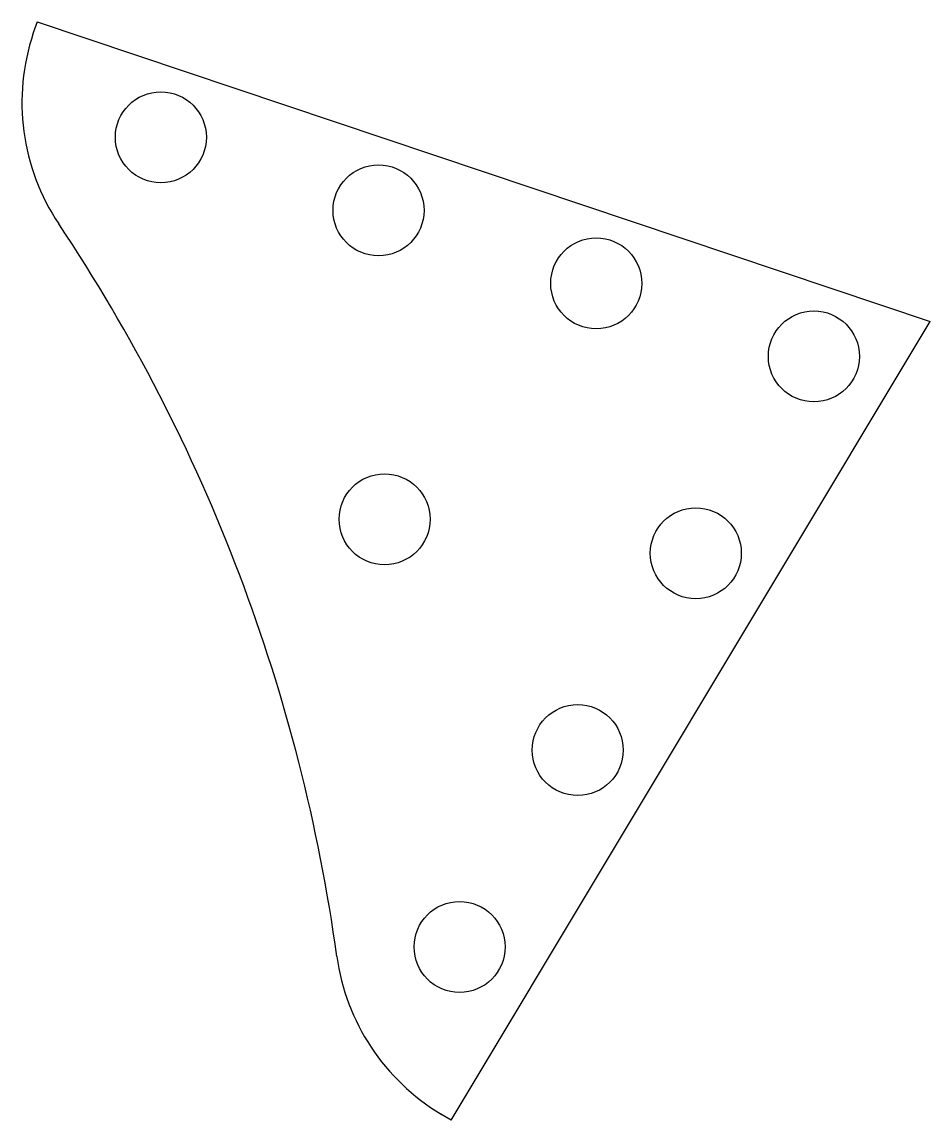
# Model space of a CAD drawing. Extents: x 104.35 to 105.91, y -1.54 to 0.34.
import ezdxf

# ---------------------------------------------------------------- set-up
doc = ezdxf.new("R2010")
doc.units = 0
doc.layers.add('STATION_7', color=7, linetype='CONTINUOUS')

msp = doc.modelspace()

# ---------------------------------------------------------------- linework, layer by layer
at = {"layer": 'STATION_7', "color": 0, "linetype": 'CONTINUOUS'}
for p, q in [((104.3774, 0.3434), (104.371, 0.3245)), ((104.3774, 0.3434), (105.9085, -0.1704)), ((105.0872, -1.5399), (105.9085, -0.1704)), ((105.0872, -1.5399), (105.07, -1.5296))]:
    msp.add_line(p, q, dxfattribs=at)
for centre in [(104.5897, 0.1456), (104.9629, 0.0203), (105.3362, -0.1049), (105.7094, -0.2302), (104.9733, -0.5096), (105.5069, -0.5678), (105.3044, -0.9054), (105.1019, -1.2431)]:
    msp.add_circle(centre, 0.078, dxfattribs=at)
for centre, radius, start, end in [((104.7265, 0.2052), 0.375, 161.4497, 213.724), ((101.9195, -1.6686), 3, 7.8438, 33.724), ((105.2629, -1.208), 0.375, 187.8438, 239.0465)]:
    msp.add_arc(centre, radius, start, end, dxfattribs=at)

doc.saveas('drawing.dxf')
